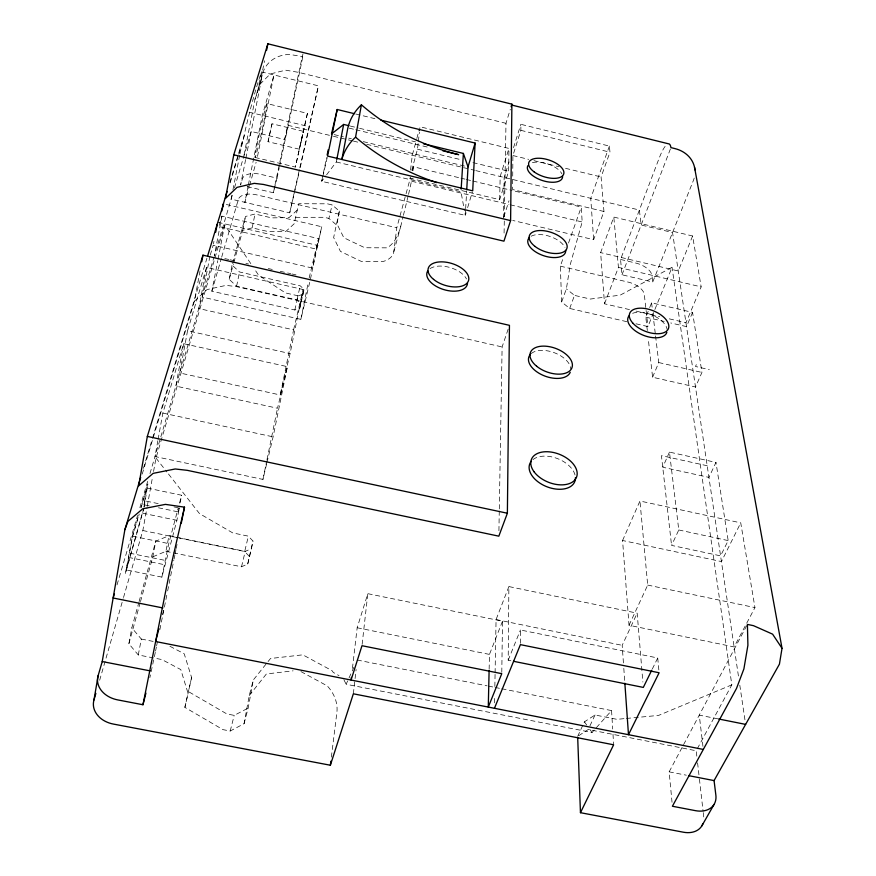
<?xml version="1.0" encoding="UTF-8"?>
<svg xmlns="http://www.w3.org/2000/svg" width="876" height="876" viewBox="0 0 876 876"><rect width="100%" height="100%" fill="white"/><g stroke="black" fill="none" stroke-linecap="round" stroke-linejoin="round"><path stroke-width="0.66" stroke-dasharray="4.38 3.29" d="M520.41 643.302L520.421 629.986L657.723 657.986L658.982 671.41M603.947 211.488L512.591 189.534L512.909 155.534L520.87 130.338L520.87 124.315L609.389 146.084L609.97 152.194L601.089 176.963L603.947 211.488L593.643 239.674L512.69 220.434M510.872 660.767L508.19 660.219L508.879 586.57L637.17 613.167L642.864 682.01M501.795 672.319L502.495 621.193L367.81 593.676L357.167 627.763L352.163 670.655M409.607 178.124L499.659 199.662L508.638 171.236L508.956 148.438L419.998 126.768L419.549 130.732M498.926 530.725L499.276 510.303M499.298 508.945L502.112 346.94L508.157 329.146M504.083 233.038L504.335 218.135M504.368 216.777L505.978 123.319L510.314 109.27M494.546 702.826L494.677 696.004M494.852 686.445L495.071 674.159M495.093 672.801L496.068 619.551L508.879 586.57M503.404 218.223L504.149 177.434L509.044 161.885M489.136 669.253L489.465 654.405L502.495 621.193M499.659 199.662L500.174 176.481L508.956 148.438M465.583 209.977L465.287 215.365L321.689 181.299L326.595 157.636M465.66 208.63L466.656 191.132M362.138 644.375L367.81 593.676M411.753 170.24L417.491 149.205L418.224 142.602M418.378 141.288L419.407 132.046M353.346 693.803L356.116 669.483M408.555 194.373L412.07 178.627M412.979 170.71L413.428 166.758L459.681 177.861M268.034 141.704L272.031 123.768L303.381 131.323L302.417 135.9L299.362 149.205L268.034 141.704L272.031 123.768M410.548 170.064L412.267 155.282L416.483 139.733M331.358 757.127L336.877 712.538A44.698 34.985 14.6 0 0 327.306 685.93L299.57 670.841M233.826 262.592L242.696 230.377L252.157 227.859L268.625 231.68L285.97 231.374L294.161 223.774L298.683 203.714L327.361 203.812L332.135 204.929L339.34 211.039L333.647 237.538L340.435 251.39L361.23 261.376L383.491 261.376A30.945 16.666 14.9 0 0 393.839 251.554L396.784 227.76L410.592 177.138M626.723 321.656L569.707 308.462L561.647 301.979L566.367 288.905L570.309 264.355L582.168 221.978L581.27 207.064L509.909 189.928M255.08 157.461L295.354 167.042L307.41 113.387L267.027 103.598A27.594 0.931 -77.5 0 0 257.391 143.182A27.594 0.931 -77.5 0 0 258.694 144.792A27.594 0.931 -77.5 0 0 267.027 103.598M174.061 506.919L179.339 508.014L176.897 520.311L161.874 577.12L126.253 569.915L132.692 536.221L139.229 514.059M307.41 113.387L295.354 167.042M149.194 505.857L143.905 504.762L146.916 487.987L181.617 495.247L179.328 506.777M126.253 569.915L143.708 508.299M143.927 507.062L145.044 500.875L158.238 503.623M143.927 508.288L125.279 574.098L132.451 536.167L138.616 515.274M144.157 507.018L147.869 483.946L140.926 507.445M157.844 440.738L154.997 456.538L262.931 479.413L266.742 463.448M158.085 439.423L162.848 413.089L183.675 343.688L287.405 366.661L273.104 436.85L267.07 462.123M123.516 597.509L142.832 530.528L146.982 507.719M147.223 506.372L152.577 476.851M153.552 471.485L155.983 458.06L224.705 224.858L251.138 264.114M183.675 343.688L175.835 386.097L277.517 408.249L287.405 366.661M169.922 646.269L184.223 653.814L191.603 677.531L184.869 707.381L222.964 729.642L230.202 731.022L244.065 723.696L249.255 695.522L253.317 679.962L267.246 662.574M244.065 723.696L248.16 708.093L253.317 679.962M339.34 211.039L336.975 223.949L343.841 237.746L364.788 247.744L387.159 247.842C397.781 241.239 400.441 228.034 403.07 216.646M184.869 707.381L188.055 693.299L180.784 669.571L161.907 659.573L138.277 654.952L128.881 643.761L131.827 627.862L138.726 602.896M187.552 330.756L179.722 372.957L280.243 394.977L290.076 353.575L303.129 289.518L206.528 267.487L187.552 330.756L290.076 353.575M142.23 474.058L194.384 301.3L200.516 268.352M206.528 267.487L198.775 308.549L293.591 329.847L280.243 394.977M140.489 601.604L152.818 556.808L155.786 541.149L168.969 535.718L245.203 551.398L251.434 548.672L252.978 541.05L248.357 536.156L232.775 532.926L199.476 513.588L167.699 473.007M209.901 256.252L202.159 297.084L300.862 319.357L310.443 279.269L318.525 238.59L221.935 216.142L218.825 226.534L316.433 249.134L321.766 226.764L223.5 203.823M213.459 243.933L213.952 241.316M221.935 216.142L214.27 256.164L232.556 194.352M138.277 654.952L141.332 639.064L131.827 627.862M297.238 210.109L289.025 217.631L271.582 217.872L255.025 214.007L245.51 216.471L232.074 265.089L239.52 271.976L300.227 285.828L304.071 289.299L299.701 308.44L294.829 309.984L211.861 291.215L217.774 260.687M218.025 259.362L224.705 224.858M231.921 195.118L231.144 199.115L289.715 212.824L299.734 169.813M232.961 189.774L239.706 155.085M239.958 153.749C246.036 126.21 252.321 98.703 261.464 71.887L318.415 85.837L300.03 168.477M152.818 556.808L165.914 551.322L168.969 535.718M244.021 155.172L254.971 99.327L262.263 75.205A30.857 27.265 20.4 0 1 289.923 54.487L302.275 56.557A30.813 0.558 -77.4 0 1 303.249 53.502M161.874 577.12L168.75 543.613L178.135 508.321M254.971 99.327L257.424 92.473L261.464 71.887M257.424 92.473L259.876 84.326L264.519 60.794M326.562 174.861L336.307 161.972L336.833 159.29M245.619 159.585L240.593 185.033L242.411 178.77A16.699 8.618 12.6 0 1 260.928 174.368L277.013 178.167L274.659 187.442M245.882 158.238L262.263 75.205M158.457 507.784L178.31 511.912L179.076 508.058M210.273 255.025L213.207 245.236L312.655 268.111L321.766 226.764M299.701 308.44L300.731 303.414L296.92 299.942L236.597 286.244L229.205 279.345L232.074 265.089M300.862 319.357L308.363 281.919M248.072 186.27L244.853 202.323L249.211 186.796M248.346 184.935L262.307 115.358L273.98 74.953L256.854 159.618M155.293 652.401L149.873 677.608M155.567 651.054L156.366 647.035M156.64 645.7L157.45 641.681M159.87 629.625L167.393 592.242M167.655 590.917L173.809 560.333M174.083 559.008L174.882 555.023M175.145 553.687L175.956 549.701M176.218 548.365L177.018 544.379M242.696 230.377L245.51 216.471M165.914 551.322L241.524 566.783L247.722 564.024L252.978 541.05M236.597 286.244L239.52 271.976M262.931 479.413L266.709 460.962M266.983 459.648L277.517 408.249M252.157 227.859L255.025 214.007M247.141 186.577L273.312 192.731L274.725 186.073M275.009 184.748L302.275 56.557M277.013 178.167L279.269 167.612M279.543 166.298L300.052 70.025A30.813 0.558 -77.4 0 0 303.052 55.046M289.715 212.824L294.435 191.603M294.73 190.267L318.415 85.837M301.421 140.368L299.362 149.205M191.603 677.531L188.417 691.602L226.895 713.962L234.199 715.374L248.16 708.093M301.322 140.171L303.381 131.323M327.263 157.417L321.689 181.299L325.741 175.934M296.92 299.942L300.227 285.828M294.829 309.984L298.158 295.814L303.063 294.303M293.591 329.847L303.129 289.518M300.731 303.414L304.071 289.299M309.162 277.911L318.525 238.59M249.277 556.38L244.7 551.486L248.357 536.156M241.524 566.783L245.203 551.398M336.045 224.53L328.894 218.42L332.135 204.929M247.722 564.024L251.434 548.672M403.398 215.332L408.227 195.676M273.312 192.731L274.319 188.756M230.202 731.022L234.199 715.374M162.564 614.492L163.538 610.714M178.31 511.912L179.339 508.014M179.525 503.098L181.617 495.247M416.834 138.43L419.297 129.363M412.366 170.645L413.428 166.758M393.839 251.554L400.803 226.205M139.087 601.582L155.786 541.149M128.881 643.761L140.116 602.918M229.205 279.345L233.465 263.884M249.583 185.504L256.12 162.202M99.656 680.247L123.144 598.823M211.861 291.215L221.321 258.442M221.694 257.128L238.338 199.432A16.545 8.716 12.4 0 1 256.723 194.866L396.784 227.76M143.905 504.762L145.044 500.875M117.012 584.905L137.565 515.438M139.875 507.62L148.033 480.059M149.96 473.566L213.952 257.259M234.494 187.803L251.171 131.444L284.634 139.481L288.259 125.377L332.146 135.966M141.145 507.543L146.916 487.987M143.423 468.321L152.096 439.621M152.49 438.307L206.922 258.256M229.895 182.285L242.553 140.401M230.136 182.876L238.392 155.523M238.787 154.22L245.083 133.371M466.065 212.78L465.287 215.365L464.094 208.806M467.631 207.612L472.317 192.118M513.533 147.639L520.87 124.315M503.799 216.974L509 200.768M561.647 301.979L560.333 266.162L563.52 257.172M568.524 243.035L581.27 207.064M609.389 146.084L590.742 198.315L593.643 239.674M569.707 308.462L574.492 295.376L566.367 288.905M629.483 309.6L604.528 303.797L600.629 252.616L613.802 217.084L692.62 236.005L701.15 286.879L685.952 322.729L667.567 318.448M694.186 178.102A29.893 25.667 -11.6 0 1 693.31 180.675L652.73 282.028L622.004 274.79L620.547 259.449L659.113 158.304A29.893 6.526 -75.4 0 1 666.023 145.306M604.528 303.797L618.434 267.366L613.802 217.084M622.004 274.79L670.928 147.606M647.32 330.515L645.809 317.167L649.193 308.801M649.674 307.607L651.602 302.833L692.577 312.404L701.939 372.431L695.5 386.995L652.587 377.238L648.229 338.519M508.19 660.219L520.421 629.986M635.998 323.802L647.933 326.573L672.045 267.3L620.197 295.146L590.315 299.055L574.492 295.376M692.62 236.005L678.265 270.991L600.629 252.616M652.587 377.238L658.752 362.555L655.5 335.409M692.577 312.404L686.521 326.617L670.764 322.959M696.31 364.602L695.489 366.475L709.297 369.639M622.573 540.503L639.951 501.006L740.735 522.852L754.959 607.594L734.11 646.926L629.034 625.267L622.573 540.503L721.43 561.582L740.735 522.852M669.461 452.104L662.749 467.236L708.925 477.398L715.977 462.408L669.461 452.104L678.78 529.969L671.563 545.398L720.587 555.866L728.175 540.591L715.977 462.408M501.795 688.766L611.568 710.589L592.045 732.5L346.13 684.255L353.882 667.304M629.034 625.267L647.692 585.08L639.951 501.006M577.656 736.398L584.423 721.835L595.034 714.991L616.967 719.338L625.026 718.572M623.427 662.935L622.19 645.327L637.17 613.167M589.931 725.886L595.034 714.991M652.313 669.023L657.723 657.986M672.034 802.274L669.144 771.855L746.768 625.595M696.814 756.141L696.201 750.765L731.821 684.846L672.045 267.3M249.255 695.522L266.381 673.972L293.077 670.841M268.067 661.555L270.531 658.489L302.811 654.832L331.982 670.622L333.263 672.396L339.012 675.626M259.876 84.326L270.301 73.945L285.587 70.179L298.168 72.281L505.978 123.319M194.384 301.3L207.043 289.573L226.03 285.379L236.29 286.583L502.112 346.94M578.707 735.709L588.223 729.511L696.201 750.765M731.821 684.846L658.599 715.407L626.362 718.451M295.617 217.325L324.142 217.303L328.894 218.42M669.144 771.855L686.324 775.194M141.332 639.064L153.245 641.418M717.794 718.824L699.256 715.123L703.318 749.44M357.2 660.033L487.067 685.842M488.403 686.105L493.757 687.167M495.093 687.441L500.448 688.503M357.167 627.763L489.465 654.405M128.465 557.388L164.316 564.67M496.068 619.551L622.19 645.327M129.703 553.183L165.433 560.465M142.832 530.528L177.686 537.7M179.022 537.973L244.7 551.486M132.692 536.221L168.75 543.613M142.821 513.248L176.897 520.311M647.692 585.08L754.959 607.594M162.848 413.089L273.104 436.85M678.78 529.969L728.175 540.591M707.195 465.747L661.435 455.64L671.563 545.398M298.158 295.814L285.466 292.934L258.694 275.327L254.916 269.72M224.814 258.584L228.767 259.493M230.081 259.789L234.045 260.698M245.904 263.413L248.543 264.015M268.308 268.549L272.261 269.458M280.167 271.264L290.712 273.684M292.036 273.98L295.989 274.889M658.752 362.555L701.939 372.431M636.042 311.122L659.683 316.619M645.809 317.167L664.205 321.437M217.916 222.307L318.054 245.521M618.434 267.366L701.15 286.879M560.333 266.162L628.278 282.127A15.921 8.256 20.8 0 1 644.287 294.478L645.962 309.184M620.547 259.449L635.713 263.03A16.064 8.158 20.7 0 1 651.908 275.36L652.73 282.028M336.307 161.972L460.995 191.778L463.853 207.502M411.775 181.266L508.956 204.48M510.281 204.809L582.168 221.978M417.491 149.205L461.083 159.739M472.974 162.618L508.638 171.236M249.2 112.194L308.878 126.604M334.15 134.608L343.436 136.842M348.736 138.123L351.385 138.769M363.31 141.638L465.375 166.265M333.482 136.284L352.097 140.773M353.433 141.091L359.499 142.558M366.726 144.299L474.464 170.273M475.788 170.601L511.704 179.251M513.029 179.58L639.381 210.043L641.155 225.001L672.549 232.534L738.786 678.407M461.006 178.178L464.97 179.131M466.295 179.449L471.573 180.719M472.898 181.036L508.584 189.61M355.765 114.011L375.662 118.851M512.909 155.534L528.699 159.366M533.966 160.647L558.976 166.725M565.557 168.323L601.089 176.963M350.323 126.056L358.295 127.984M359.631 128.312L415.498 141.846M349.206 128.148L354.473 129.418M355.798 129.747L429.645 147.617M520.87 130.338L609.97 152.194M155.983 458.06L166.856 471.945M584.423 721.835L586.701 725.032M589.756 729.303L592.045 732.5M343.907 679.732L346.13 684.255M739.793 685.163L745.027 720.379M651.602 302.833L652.248 308.264M652.905 313.696L655.336 334.052M646.116 310.52L647.933 326.573M697.581 762.865L699.267 777.647M699.42 778.994L703.089 811.242M703.242 812.589L703.702 816.618A24.451 17.619 34.6 0 1 703.789 819.465M623.811 668.355L624.763 681.889M611.568 710.589L612.685 729.007M613.003 734.263L613.627 744.797M430.017 268.636A21.013 11.465 16.9 0 1 449.727 267.443A21.013 11.465 16.9 0 1 466.492 278.962M632.658 313.301A20.783 11.027 21.6 0 1 653.693 315.721A20.783 11.027 21.6 0 1 667.107 329.453M531.141 236.246A19.776 10.14 18.8 0 1 549.789 236.389A19.776 10.14 18.8 0 1 564.987 247.547M532.422 162.673A18.341 8.738 18.3 0 1 561.888 173.853M531.25 353.554A22.075 12.582 20 0 1 554.793 352.897A22.075 12.582 20 0 1 570.802 369.048M532.937 459.615A24.2 15.045 21.6 0 1 557.147 458.455A24.2 15.045 21.6 0 1 575.149 475.438"/><path stroke-width="1.31" d="M507.379 513.237L509.449 325.335L202.969 255.168L147.332 436.412L138.682 485.841L153.125 473.368L175.222 468.978L187.256 470.335L498.827 536.167L507.379 513.237L147.332 436.412M510.609 220.599L511.891 104.156L267.87 43.8L233.782 154.811L225.417 198.513L237.024 187.365L254.27 183.347L263.545 184.464L503.941 241.163L510.609 220.599L233.782 154.811M489.104 670.611L488.282 707.074L501.773 673.666L361.985 645.711L351.068 680.039L351.385 677.367M380.961 120.143L475.11 143.062L472.712 190.826L327.569 156.081L337.205 109.5L354.441 113.694M466.733 189.785L468.025 166.9L475.11 143.062M461.159 189.128L463.382 153.442L423.48 143.774M140.664 477.453L124.885 529.641L102.229 661.555L98.112 675.725L93.973 699.946A25.119 19.699 3.8 0 0 113.322 724.058L330.361 765.23L330.865 761.178M782.027 648.295L779.432 664.15L714.071 780.593L715.867 795.178A24.769 17.564 33.9 0 1 695.402 810.65L672.407 806.248L736.508 688.437L743.899 668.892L747.907 645.273L747.403 624.402L753.502 625.672L772.599 634.158L782.027 648.295L694.537 167.283M361.405 104.802A57.05 50.359 9.2 0 0 347.881 127.83L341.87 159.377A59.097 51.41 8.7 0 1 355.557 137.171L361.405 104.802A231.122 221.759 -6.2 0 0 458.663 154.647L442.84 150.814M201.743 261.76L202.969 255.168M215.693 232.173L217.182 224.333L223.5 203.823L221.781 211.006M266.578 50.337L267.87 43.8M336.833 159.29L343.666 124.436L348.987 125.728M98.112 675.725A25.47 19.666 4.5 0 0 117.778 699.913L142.963 704.742L169.243 573.452L184.507 507.149L165.422 504.379L142.733 508.792L127.951 521.362L124.885 529.641M181.299 523.103L184.507 507.149M327.142 155.008L328.226 149.741M337.205 109.5L331.5 133.973L343.666 124.436M142.963 704.742L145.931 693.113M158.906 628.716L155.621 641.539L703.318 749.44M93.973 699.946L95.867 693.387M114.307 594.07L113.146 598.001L162.87 607.944M207.711 255.65L217.182 224.333M222.778 205.838L227.125 191.439M511.102 106.708L511.891 104.156M330.361 765.23L353.346 693.803L613.627 744.797L580.46 812.687L683.335 832.2A24.451 17.619 34.6 0 0 702.957 823.56M494.447 708.29L520.41 644.637L659.113 672.757L628.486 734.69L624.862 683.247M651.722 670.25L643.312 687.408L513.544 661.303M701.818 825.926L714.039 804.464M102.229 661.555L150.19 670.885M688.963 775.709L714.071 780.593M718.616 718.988L745.618 724.386M511.759 105.054L668.476 143.795A29.893 6.526 -75.4 0 1 670.928 147.606L674.991 148.613A29.893 25.667 -11.6 0 1 694.931 169.889M463.382 153.442L468.025 166.9M577.7 737.756L580.46 812.687M436.795 182.602A240.155 227.891 -4.4 0 1 355.557 137.171M467.51 283.211A21.013 11.465 16.9 0 1 443.661 289.551A21.013 11.465 16.9 0 1 427.74 270.947M666.844 332.398A20.783 11.027 21.6 0 1 641.966 334.687A20.783 11.027 21.6 0 1 629.077 315.743M565.743 250.437A19.776 10.14 18.8 0 1 542.901 255.453A19.776 10.14 18.8 0 1 529.509 237.429M570.232 372.311A22.075 12.582 20 0 1 542.693 375.158A22.075 12.582 20 0 1 530.407 354.364M562.589 176.372A18.341 8.738 18.3 0 1 542.879 180.686A18.341 8.738 18.3 0 1 527.91 165.619M575.433 477.54A24.2 15.045 21.6 0 1 547.631 487.034A24.2 15.045 21.6 0 1 531.228 461.302M433.576 279.389A21.057 11.432 17 0 0 467.981 281.864A21.057 11.432 17 0 0 443.694 261.935A21.057 11.432 17 0 0 433.576 279.389M632.79 323.08A20.816 11.005 21.6 0 0 666.943 330.8A20.816 11.005 21.6 0 0 647.506 308.976A20.816 11.005 21.6 0 0 632.79 323.08M535.028 246.441A19.809 10.107 18.8 0 0 566.641 249.025A19.809 10.107 18.8 0 0 542.77 230.618A19.809 10.107 18.8 0 0 535.028 246.441M534.042 171.816A18.374 8.716 18.2 0 0 563.41 174.729A18.374 8.716 18.2 0 0 541.28 158.37A18.374 8.716 18.2 0 0 534.042 171.816M536.605 366.201A22.119 12.56 20 0 0 571.831 368.062A22.119 12.56 20 0 0 545.135 346.162A22.119 12.56 20 0 0 536.605 366.201M534.218 471.989A24.254 15.023 21.6 0 0 574.426 480.431A24.254 15.023 21.6 0 0 553.293 452.454A24.254 15.023 21.6 0 0 534.218 471.989"/></g></svg>
